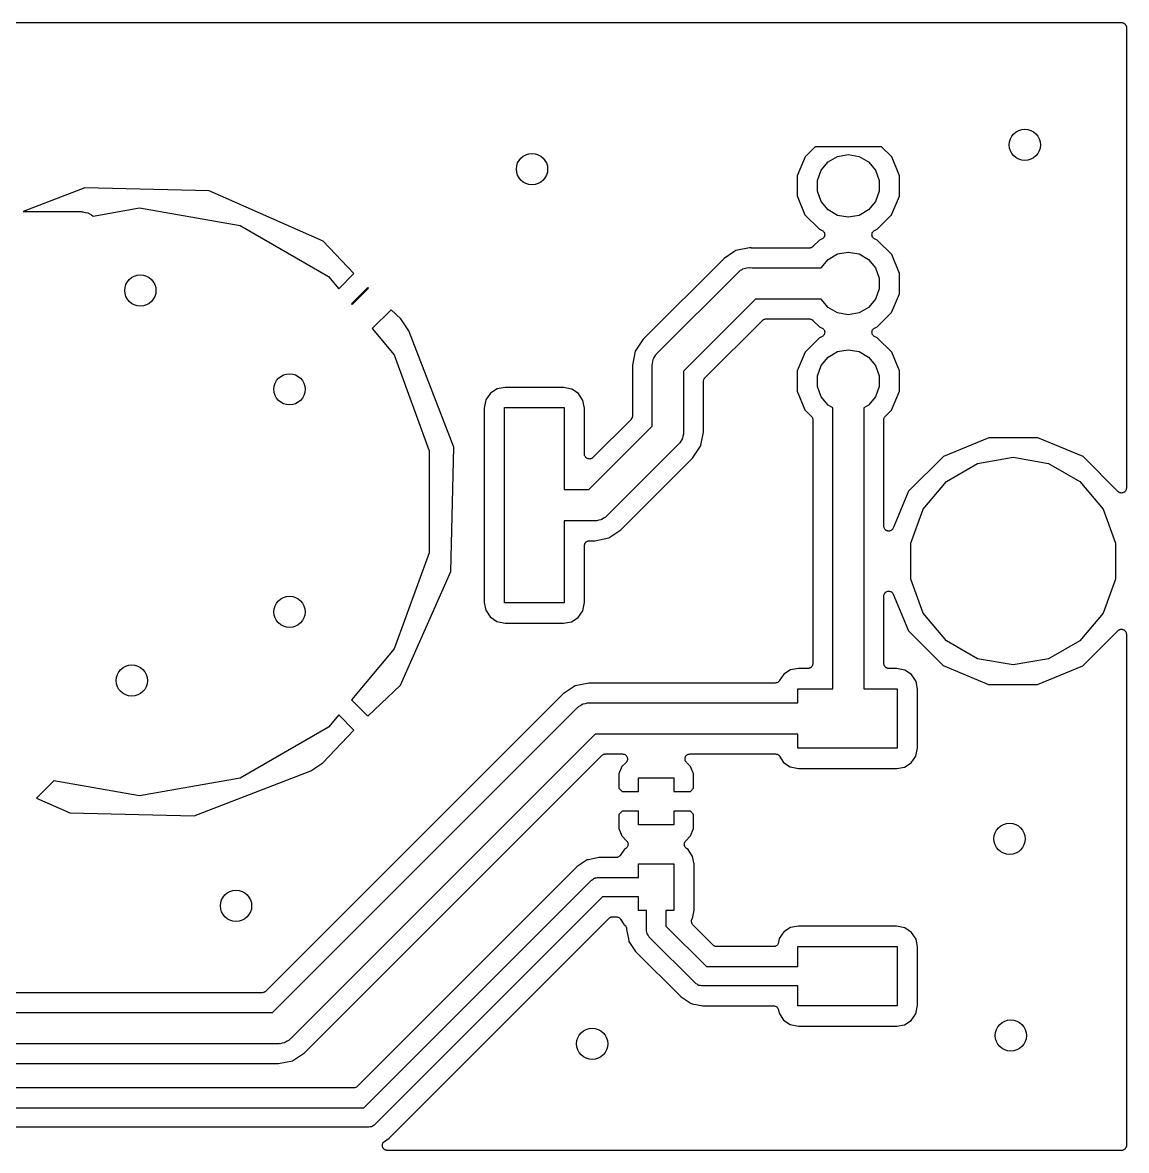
# Model space of a CAD drawing. Extents: x 99 to 248, y -141 to -112.
# Drawn here: x 219.33 to 247.6, y -140.63 to -111.75 of the extents above; entities that cross this region are included whole.
import ezdxf

# ---------------------------------------------------------------- set-up
doc = ezdxf.new("R2010")
doc.units = 0
doc.header["$MEASUREMENT"] = 0
doc.layers.add('BLACK', color=7, linetype='CONTINUOUS')

msp = doc.modelspace()

# ---------------------------------------------------------------- linework, layer by layer
at = {"layer": 'Black'}
for p, q in [((119.178, -111.748), (247.475, -111.748)), ((247.475, -111.748), (247.486, -111.75)), ((247.486, -111.75), (247.497, -111.75)), ((247.497, -111.75), (247.507, -111.754)), ((247.507, -111.754), (247.518, -111.756)), ((247.518, -111.756), (247.528, -111.761)), ((247.528, -111.761), (247.538, -111.765)), ((247.538, -111.765), (247.547, -111.772)), ((247.547, -111.772), (247.557, -111.778)), ((247.557, -111.778), (247.564, -111.786)), ((247.564, -111.786), (247.572, -111.793)), ((247.572, -111.793), (247.578, -111.803)), ((247.578, -111.803), (247.585, -111.811)), ((247.585, -111.811), (247.589, -111.822)), ((247.589, -111.822), (247.594, -111.832)), ((247.594, -111.832), (247.596, -111.843)), ((247.596, -111.843), (247.6, -111.853)), ((247.6, -111.853), (247.6, -111.864)), ((247.6, -111.864), (247.602, -111.875)), ((247.602, -111.875), (247.602, -123.67)), ((239.63, -114.93), (239.372, -115.188)), ((241.33, -114.93), (239.63, -114.93)), ((241.59, -115.19), (241.33, -114.93)), ((239.372, -115.188), (239.172, -115.669)), ((239.964, -115.315), (240.205, -115.175)), ((240.205, -115.175), (240.48, -115.127)), ((240.48, -115.127), (240.755, -115.175)), ((240.755, -115.175), (240.996, -115.315)), ((241.788, -115.671), (241.59, -115.19)), ((239.689, -115.791), (239.785, -115.528)), ((239.785, -115.528), (239.964, -115.315)), ((240.996, -115.315), (241.175, -115.528)), ((241.175, -115.528), (241.271, -115.791)), ((239.172, -115.669), (239.172, -116.189)), ((239.689, -116.069), (239.689, -115.791)), ((241.271, -115.791), (241.271, -116.069)), ((241.788, -116.191), (241.788, -115.671)), ((220.93, -115.978), (219.346, -116.59)), ((224.115, -116.054), (220.93, -115.978)), ((227.028, -117.343), (224.115, -116.054)), ((239.785, -116.332), (239.689, -116.069)), ((241.271, -116.069), (241.175, -116.332)), ((239.172, -116.189), (239.37, -116.67)), ((239.964, -116.545), (239.785, -116.332)), ((241.175, -116.332), (240.996, -116.545)), ((241.588, -116.672), (241.788, -116.191)), ((219.346, -116.59), (220.83, -116.59)), ((220.83, -116.59), (220.852, -116.594)), ((220.852, -116.594), (220.874, -116.592)), ((220.874, -116.592), (220.937, -116.609)), ((220.937, -116.609), (221.001, -116.62)), ((221.001, -116.62), (221.02, -116.631)), ((221.02, -116.631), (221.041, -116.637)), ((221.041, -116.637), (221.095, -116.674)), ((221.095, -116.674), (221.143, -116.702)), ((221.143, -116.702), (222.331, -116.493)), ((222.331, -116.493), (224.906, -116.947)), ((239.37, -116.67), (239.738, -117.038)), ((240.205, -116.685), (239.964, -116.545)), ((240.48, -116.733), (240.205, -116.685)), ((240.755, -116.685), (240.48, -116.733)), ((240.996, -116.545), (240.755, -116.685)), ((241.22, -117.04), (241.588, -116.672)), ((224.906, -116.947), (227.17, -118.254)), ((239.738, -117.038), (239.797, -117.063)), ((239.797, -117.063), (239.811, -117.071)), ((239.811, -117.071), (239.825, -117.079)), ((239.825, -117.079), (239.829, -117.083)), ((239.829, -117.083), (239.834, -117.086)), ((239.834, -117.086), (239.844, -117.099)), ((239.844, -117.26), (239.834, -117.274)), ((239.844, -117.099), (239.855, -117.112)), ((239.855, -117.248), (239.844, -117.26)), ((239.855, -117.112), (239.857, -117.117)), ((239.857, -117.243), (239.855, -117.248)), ((239.857, -117.117), (239.861, -117.121)), ((239.861, -117.239), (239.857, -117.243)), ((239.861, -117.121), (239.866, -117.137)), ((239.866, -117.223), (239.861, -117.239)), ((239.866, -117.137), (239.872, -117.152)), ((239.872, -117.207), (239.866, -117.223)), ((239.872, -117.152), (239.872, -117.158)), ((239.872, -117.158), (239.874, -117.163)), ((239.874, -117.197), (239.872, -117.202)), ((239.872, -117.202), (239.872, -117.207)), ((239.874, -117.163), (239.873, -117.18)), ((239.873, -117.18), (239.874, -117.197)), ((241.086, -117.163), (241.088, -117.158)), ((241.087, -117.18), (241.086, -117.163)), ((241.086, -117.197), (241.087, -117.18)), ((241.088, -117.202), (241.086, -117.197)), ((241.088, -117.153), (241.094, -117.137)), ((241.088, -117.158), (241.088, -117.153)), ((241.088, -117.208), (241.088, -117.202)), ((241.094, -117.223), (241.088, -117.208)), ((241.094, -117.137), (241.099, -117.121)), ((241.099, -117.239), (241.094, -117.223)), ((241.099, -117.121), (241.103, -117.117)), ((241.103, -117.243), (241.099, -117.239)), ((241.103, -117.117), (241.105, -117.112)), ((241.105, -117.248), (241.103, -117.243)), ((241.105, -117.112), (241.116, -117.1)), ((241.116, -117.261), (241.105, -117.248)), ((241.116, -117.1), (241.126, -117.086)), ((241.126, -117.274), (241.116, -117.261)), ((241.126, -117.086), (241.131, -117.083)), ((241.131, -117.083), (241.135, -117.079)), ((241.135, -117.079), (241.15, -117.072)), ((241.15, -117.072), (241.164, -117.063)), ((241.164, -117.063), (241.22, -117.04)), ((227.816, -118.177), (227.028, -117.343)), ((237.95, -117.514), (237.644, -117.575)), ((237.976, -117.52), (237.95, -117.514)), ((237.988, -117.52), (237.976, -117.52)), ((238, -117.522), (237.988, -117.52)), ((239.486, -117.522), (238, -117.522)), ((239.491, -117.521), (239.486, -117.522)), ((239.497, -117.522), (239.491, -117.521)), ((239.513, -117.517), (239.497, -117.522)), ((239.529, -117.514), (239.513, -117.517)), ((239.534, -117.512), (239.529, -117.514)), ((239.539, -117.51), (239.534, -117.512)), ((239.553, -117.501), (239.539, -117.51)), ((239.567, -117.492), (239.553, -117.501)), ((239.571, -117.488), (239.567, -117.492)), ((239.575, -117.485), (239.571, -117.488)), ((239.74, -117.32), (239.575, -117.485)), ((239.796, -117.297), (239.74, -117.32)), ((239.81, -117.288), (239.796, -117.297)), ((239.825, -117.281), (239.81, -117.288)), ((239.829, -117.277), (239.825, -117.281)), ((239.834, -117.274), (239.829, -117.277)), ((241.131, -117.277), (241.126, -117.274)), ((241.135, -117.281), (241.131, -117.277)), ((241.149, -117.289), (241.135, -117.281)), ((241.163, -117.297), (241.149, -117.289)), ((241.222, -117.322), (241.163, -117.297)), ((241.59, -117.69), (241.222, -117.322)), ((237.299, -117.787), (235.227, -119.859)), ((237.548, -117.62), (237.299, -117.787)), ((237.603, -117.583), (237.548, -117.62)), ((237.644, -117.575), (237.603, -117.583)), ((237.644, -117.575), (237.644, -117.575)), ((239.785, -118.028), (239.964, -117.815)), ((239.964, -117.815), (240.205, -117.675)), ((240.205, -117.675), (240.48, -117.627)), ((240.48, -117.627), (240.755, -117.675)), ((240.755, -117.675), (240.996, -117.815)), ((240.996, -117.815), (241.175, -118.028)), ((241.788, -118.171), (241.59, -117.69)), ((237.667, -118.137), (237.696, -118.117)), ((237.696, -118.117), (237.721, -118.092)), ((237.721, -118.092), (237.752, -118.078)), ((237.752, -118.078), (237.781, -118.057)), ((237.781, -118.057), (237.815, -118.048)), ((237.815, -118.048), (237.846, -118.034)), ((237.846, -118.034), (237.881, -118.031)), ((237.881, -118.031), (237.915, -118.022)), ((237.915, -118.022), (237.95, -118.025)), ((237.95, -118.025), (237.985, -118.022)), ((237.985, -118.022), (238.017, -118.03)), ((238.017, -118.03), (239.784, -118.03)), ((239.784, -118.03), (239.785, -118.028)), ((241.175, -118.028), (241.271, -118.291)), ((227.17, -118.254), (227.43, -118.564)), ((227.43, -118.564), (227.816, -118.177)), ((235.577, -120.227), (237.667, -118.137)), ((241.271, -118.291), (241.271, -118.569)), ((241.788, -118.691), (241.788, -118.171)), ((228.175, -118.536), (227.757, -118.954)), ((227.772, -118.972), (228.192, -118.552)), ((228.192, -118.552), (228.175, -118.536)), ((241.271, -118.569), (241.175, -118.832)), ((241.588, -119.172), (241.788, -118.691)), ((227.757, -118.954), (227.772, -118.972)), ((238.106, -118.83), (236.26, -120.676)), ((239.784, -118.83), (238.106, -118.83)), ((239.785, -118.832), (239.784, -118.83)), ((239.964, -119.045), (239.785, -118.832)), ((241.175, -118.832), (240.996, -119.045)), ((228.774, -119.102), (228.289, -119.587)), ((229.017, -119.332), (228.774, -119.102)), ((240.205, -119.185), (239.964, -119.045)), ((240.48, -119.233), (240.205, -119.185)), ((240.755, -119.185), (240.48, -119.233)), ((240.996, -119.045), (240.755, -119.185)), ((241.22, -119.54), (241.588, -119.172)), ((229.222, -119.639), (229.017, -119.332)), ((236.805, -120.849), (238.279, -119.375)), ((238.279, -119.375), (238.283, -119.372)), ((238.283, -119.372), (238.287, -119.368)), ((238.287, -119.368), (238.301, -119.359)), ((238.301, -119.359), (238.315, -119.35)), ((238.315, -119.35), (238.32, -119.348)), ((238.32, -119.348), (238.325, -119.346)), ((238.325, -119.346), (238.342, -119.343)), ((238.342, -119.343), (238.358, -119.338)), ((238.358, -119.338), (238.363, -119.339)), ((238.363, -119.339), (238.369, -119.338)), ((238.369, -119.338), (239.486, -119.338)), ((239.486, -119.338), (239.491, -119.339)), ((239.491, -119.339), (239.497, -119.338)), ((239.497, -119.338), (239.513, -119.343)), ((239.513, -119.343), (239.529, -119.346)), ((239.529, -119.346), (239.534, -119.348)), ((239.534, -119.348), (239.539, -119.35)), ((239.539, -119.35), (239.553, -119.359)), ((239.553, -119.359), (239.567, -119.368)), ((239.567, -119.368), (239.571, -119.372)), ((239.571, -119.372), (239.575, -119.375)), ((239.575, -119.375), (239.738, -119.538)), ((239.738, -119.538), (239.797, -119.563)), ((239.797, -119.563), (239.811, -119.571)), ((239.811, -119.571), (239.825, -119.579)), ((239.825, -119.579), (239.829, -119.583)), ((241.131, -119.583), (241.135, -119.579)), ((241.135, -119.579), (241.15, -119.572)), ((241.15, -119.572), (241.164, -119.563)), ((241.164, -119.563), (241.22, -119.54)), ((228.289, -119.587), (228.851, -120.257)), ((230.375, -122.621), (229.222, -119.639)), ((235.227, -119.859), (235.023, -120.163)), ((239.74, -119.82), (239.372, -120.188)), ((239.796, -119.797), (239.74, -119.82)), ((239.81, -119.788), (239.796, -119.797)), ((239.825, -119.781), (239.81, -119.788)), ((239.829, -119.777), (239.825, -119.781)), ((239.829, -119.583), (239.834, -119.586)), ((239.834, -119.774), (239.829, -119.777)), ((239.834, -119.586), (239.844, -119.599)), ((239.844, -119.76), (239.834, -119.774)), ((239.844, -119.599), (239.855, -119.612)), ((239.855, -119.748), (239.844, -119.76)), ((239.855, -119.612), (239.857, -119.617)), ((239.857, -119.743), (239.855, -119.748)), ((239.857, -119.617), (239.861, -119.621)), ((239.861, -119.739), (239.857, -119.743)), ((239.861, -119.621), (239.866, -119.637)), ((239.866, -119.723), (239.861, -119.739)), ((239.866, -119.637), (239.872, -119.652)), ((239.872, -119.707), (239.866, -119.723)), ((239.872, -119.652), (239.872, -119.658)), ((239.872, -119.658), (239.874, -119.663)), ((239.874, -119.697), (239.872, -119.702)), ((239.872, -119.702), (239.872, -119.707)), ((239.874, -119.663), (239.873, -119.68)), ((239.873, -119.68), (239.874, -119.697)), ((241.086, -119.663), (241.088, -119.658)), ((241.087, -119.68), (241.086, -119.663)), ((241.086, -119.697), (241.087, -119.68)), ((241.088, -119.702), (241.086, -119.697)), ((241.088, -119.653), (241.094, -119.637)), ((241.088, -119.658), (241.088, -119.653)), ((241.088, -119.708), (241.088, -119.702)), ((241.094, -119.723), (241.088, -119.708)), ((241.094, -119.637), (241.099, -119.621)), ((241.099, -119.739), (241.094, -119.723)), ((241.099, -119.621), (241.103, -119.617)), ((241.103, -119.743), (241.099, -119.739)), ((241.103, -119.617), (241.105, -119.612)), ((241.105, -119.748), (241.103, -119.743)), ((241.105, -119.612), (241.116, -119.6)), ((241.116, -119.761), (241.105, -119.748)), ((241.116, -119.6), (241.126, -119.586)), ((241.126, -119.774), (241.116, -119.761)), ((241.126, -119.586), (241.131, -119.583)), ((241.131, -119.777), (241.126, -119.774)), ((241.135, -119.781), (241.131, -119.777)), ((241.149, -119.789), (241.135, -119.781)), ((241.163, -119.797), (241.149, -119.789)), ((241.222, -119.822), (241.163, -119.797)), ((241.59, -120.19), (241.222, -119.822)), ((240.205, -120.175), (240.48, -120.127)), ((240.48, -120.127), (240.755, -120.175)), ((228.851, -120.257), (229.745, -122.714)), ((235.023, -120.163), (234.952, -120.523)), ((235.462, -120.475), (235.475, -120.425)), ((235.475, -120.425), (235.484, -120.373)), ((235.484, -120.373), (235.493, -120.358)), ((235.493, -120.358), (235.497, -120.341)), ((235.497, -120.341), (235.527, -120.298)), ((235.527, -120.298), (235.554, -120.253)), ((235.554, -120.253), (235.567, -120.242)), ((235.567, -120.242), (235.577, -120.227)), ((239.372, -120.188), (239.172, -120.669)), ((239.785, -120.528), (239.964, -120.315)), ((239.964, -120.315), (240.205, -120.175)), ((240.755, -120.175), (240.996, -120.315)), ((240.996, -120.315), (241.175, -120.528)), ((241.788, -120.671), (241.59, -120.19)), ((234.952, -120.523), (234.952, -121.823)), ((235.46, -120.51), (235.463, -120.493)), ((235.46, -122.086), (235.46, -120.51)), ((235.463, -120.493), (235.462, -120.475)), ((236.26, -120.676), (236.26, -122.252)), ((239.172, -120.669), (239.172, -121.189)), ((239.689, -120.791), (239.785, -120.528)), ((241.175, -120.528), (241.271, -120.791)), ((241.788, -121.191), (241.788, -120.671)), ((236.768, -120.928), (236.773, -120.912)), ((236.769, -120.933), (236.768, -120.928)), ((236.768, -120.939), (236.769, -120.933)), ((236.768, -122.239), (236.768, -120.939)), ((236.773, -120.912), (236.776, -120.895)), ((236.776, -120.895), (236.778, -120.89)), ((236.778, -120.89), (236.78, -120.885)), ((236.78, -120.885), (236.789, -120.871)), ((236.789, -120.871), (236.798, -120.857)), ((236.798, -120.857), (236.802, -120.853)), ((236.802, -120.853), (236.805, -120.849)), ((239.689, -121.069), (239.689, -120.791)), ((241.271, -120.791), (241.271, -121.069)), ((231.317, -121.239), (231.201, -121.409)), ((231.491, -121.127), (231.317, -121.239)), ((231.69, -121.09), (231.491, -121.127)), ((233.189, -121.09), (231.69, -121.09)), ((233.403, -121.133), (233.189, -121.09)), ((233.573, -121.249), (233.403, -121.133)), ((233.685, -121.423), (233.573, -121.249)), ((239.172, -121.189), (239.37, -121.67)), ((239.785, -121.332), (239.689, -121.069)), ((241.271, -121.069), (241.175, -121.332)), ((241.588, -121.672), (241.788, -121.191)), ((231.201, -121.409), (231.158, -121.623)), ((233.722, -121.622), (233.685, -121.423)), ((239.964, -121.545), (239.785, -121.332)), ((240.08, -121.612), (239.964, -121.545)), ((240.996, -121.545), (240.88, -121.612)), ((241.175, -121.332), (240.996, -121.545)), ((231.158, -121.623), (231.158, -126.598)), ((231.678, -126.61), (231.678, -121.61)), ((231.678, -121.61), (233.202, -121.61)), ((233.202, -121.61), (233.202, -123.71)), ((233.722, -122.799), (233.722, -121.622)), ((234.94, -121.877), (234.931, -121.891)), ((234.942, -121.872), (234.94, -121.877)), ((234.944, -121.867), (234.942, -121.872)), ((234.947, -121.85), (234.944, -121.867)), ((234.952, -121.834), (234.947, -121.85)), ((234.952, -121.823), (234.951, -121.829)), ((234.951, -121.829), (234.952, -121.834)), ((239.37, -121.67), (239.535, -121.835)), ((239.535, -121.835), (239.538, -121.839)), ((239.538, -121.839), (239.542, -121.843)), ((239.542, -121.843), (239.551, -121.857)), ((239.551, -121.857), (239.56, -121.871)), ((239.56, -121.871), (239.562, -121.876)), ((239.562, -121.876), (239.564, -121.881)), ((239.564, -121.881), (239.567, -121.897)), ((240.08, -128.808), (240.08, -121.612)), ((240.88, -121.612), (240.88, -128.808)), ((241.393, -121.897), (241.396, -121.881)), ((241.396, -121.881), (241.398, -121.876)), ((241.398, -121.876), (241.4, -121.871)), ((241.4, -121.871), (241.409, -121.857)), ((241.409, -121.857), (241.418, -121.843)), ((241.418, -121.843), (241.422, -121.839)), ((241.422, -121.839), (241.425, -121.835)), ((241.425, -121.835), (241.588, -121.672)), ((233.836, -123.71), (235.46, -122.086)), ((234.915, -121.913), (233.939, -122.889)), ((234.918, -121.909), (234.915, -121.913)), ((234.922, -121.905), (234.918, -121.909)), ((234.931, -121.891), (234.922, -121.905)), ((239.567, -121.897), (239.572, -121.913)), ((239.572, -121.913), (239.571, -121.919)), ((239.571, -121.919), (239.572, -121.924)), ((239.572, -121.924), (239.572, -128.161)), ((241.388, -121.913), (241.393, -121.897)), ((241.389, -121.919), (241.388, -121.913)), ((241.388, -121.924), (241.389, -121.919)), ((241.388, -124.644), (241.388, -121.924)), ((236.193, -122.464), (236.166, -122.509)), ((236.223, -122.421), (236.193, -122.464)), ((236.227, -122.404), (236.223, -122.421)), ((236.236, -122.389), (236.227, -122.404)), ((236.245, -122.337), (236.236, -122.389)), ((236.258, -122.287), (236.245, -122.337)), ((236.26, -122.252), (236.257, -122.269)), ((236.257, -122.269), (236.258, -122.287)), ((236.701, -122.574), (236.768, -122.239)), ((244.075, -122.381), (242.913, -122.861)), ((245.331, -122.383), (244.075, -122.381)), ((246.491, -122.864), (245.331, -122.383)), ((229.745, -122.714), (229.745, -125.329)), ((230.298, -125.806), (230.375, -122.621)), ((236.143, -122.535), (234.285, -124.393)), ((236.153, -122.52), (236.143, -122.535)), ((236.166, -122.509), (236.153, -122.52)), ((236.493, -122.903), (236.697, -122.599)), ((236.697, -122.599), (236.701, -122.574)), ((233.725, -122.815), (233.722, -122.799)), ((233.727, -122.832), (233.725, -122.815)), ((233.729, -122.837), (233.727, -122.832)), ((233.73, -122.842), (233.729, -122.837)), ((233.738, -122.857), (233.73, -122.842)), ((233.745, -122.872), (233.738, -122.857)), ((233.749, -122.876), (233.745, -122.872)), ((233.752, -122.88), (233.749, -122.876)), ((233.765, -122.891), (233.752, -122.88)), ((233.777, -122.903), (233.765, -122.891)), ((233.782, -122.905), (233.777, -122.903)), ((233.786, -122.909), (233.782, -122.905)), ((233.802, -122.915), (233.786, -122.909)), ((233.817, -122.922), (233.802, -122.915)), ((233.822, -122.922), (233.817, -122.922)), ((233.827, -122.924), (233.822, -122.922)), ((233.844, -122.924), (233.827, -122.924)), ((233.861, -122.925), (233.844, -122.924)), ((233.866, -122.924), (233.861, -122.925)), ((233.871, -122.924), (233.866, -122.924)), ((233.887, -122.918), (233.871, -122.924)), ((233.903, -122.914), (233.887, -122.918)), ((233.908, -122.911), (233.903, -122.914)), ((233.913, -122.909), (233.908, -122.911)), ((233.926, -122.898), (233.913, -122.909)), ((233.939, -122.889), (233.926, -122.898)), ((234.653, -124.743), (236.493, -122.903)), ((242.913, -122.861), (242.024, -123.749)), ((242.99, -123.502), (243.79, -123.04)), ((243.79, -123.04), (244.7, -122.88)), ((244.7, -122.88), (245.61, -123.04)), ((245.61, -123.04), (246.41, -123.502)), ((247.385, -123.76), (246.491, -122.864)), ((242.396, -124.21), (242.99, -123.502)), ((246.41, -123.502), (247.004, -124.21)), ((233.202, -123.71), (233.836, -123.71)), ((242.024, -123.749), (241.632, -124.693)), ((247.399, -123.769), (247.385, -123.76)), ((247.411, -123.78), (247.399, -123.769)), ((247.417, -123.782), (247.411, -123.78)), ((247.421, -123.785), (247.417, -123.782)), ((247.437, -123.789), (247.421, -123.785)), ((247.453, -123.795), (247.437, -123.789)), ((247.458, -123.795), (247.453, -123.795)), ((247.464, -123.797), (247.458, -123.795)), ((247.48, -123.795), (247.464, -123.797)), ((247.497, -123.795), (247.48, -123.795)), ((247.502, -123.793), (247.497, -123.795)), ((247.508, -123.793), (247.502, -123.793)), ((247.523, -123.786), (247.508, -123.793)), ((247.538, -123.78), (247.523, -123.786)), ((247.543, -123.777), (247.538, -123.78)), ((247.548, -123.774), (247.543, -123.777)), ((247.56, -123.762), (247.548, -123.774)), ((247.572, -123.752), (247.56, -123.762)), ((247.575, -123.747), (247.572, -123.752)), ((247.579, -123.743), (247.575, -123.747)), ((247.586, -123.728), (247.579, -123.743)), ((247.594, -123.714), (247.586, -123.728)), ((247.595, -123.708), (247.594, -123.714)), ((247.598, -123.703), (247.595, -123.708)), ((247.599, -123.686), (247.598, -123.703)), ((247.602, -123.67), (247.599, -123.686)), ((234.139, -124.486), (234.087, -124.495)), ((234.154, -124.477), (234.139, -124.486)), ((234.171, -124.473), (234.154, -124.477)), ((234.214, -124.443), (234.171, -124.473)), ((234.259, -124.416), (234.214, -124.443)), ((234.27, -124.403), (234.259, -124.416)), ((234.285, -124.393), (234.27, -124.403)), ((242.08, -125.078), (242.396, -124.21)), ((247.004, -124.21), (247.32, -125.078)), ((234.002, -124.51), (233.202, -124.51)), ((233.202, -124.51), (233.202, -126.61)), ((234.019, -124.507), (234.002, -124.51)), ((234.037, -124.508), (234.019, -124.507)), ((234.087, -124.495), (234.037, -124.508)), ((234.349, -124.947), (234.653, -124.743)), ((241.391, -124.663), (241.388, -124.644)), ((241.394, -124.682), (241.391, -124.663)), ((241.395, -124.685), (241.394, -124.682)), ((241.396, -124.688), (241.395, -124.685)), ((241.405, -124.704), (241.396, -124.688)), ((241.414, -124.721), (241.405, -124.704)), ((241.416, -124.723), (241.414, -124.721)), ((241.418, -124.726), (241.416, -124.723)), ((241.432, -124.738), (241.418, -124.726)), ((241.447, -124.751), (241.432, -124.738)), ((241.449, -124.752), (241.447, -124.751)), ((241.451, -124.754), (241.449, -124.752)), ((241.47, -124.761), (241.451, -124.754)), ((241.487, -124.768), (241.47, -124.761)), ((241.49, -124.768), (241.487, -124.768)), ((241.493, -124.769), (241.49, -124.768)), ((241.512, -124.769), (241.493, -124.769)), ((241.531, -124.77), (241.512, -124.769)), ((241.534, -124.769), (241.531, -124.77)), ((241.537, -124.769), (241.534, -124.769)), ((241.555, -124.763), (241.537, -124.769)), ((241.574, -124.757), (241.555, -124.763)), ((241.576, -124.755), (241.574, -124.757)), ((241.578, -124.754), (241.576, -124.755)), ((241.593, -124.742), (241.578, -124.754)), ((241.609, -124.73), (241.593, -124.742)), ((241.61, -124.728), (241.609, -124.73)), ((241.612, -124.726), (241.61, -124.728)), ((241.622, -124.709), (241.612, -124.726)), ((241.632, -124.693), (241.622, -124.709)), ((233.747, -125.073), (233.752, -125.063)), ((233.752, -125.063), (233.761, -125.056)), ((233.761, -125.056), (233.768, -125.048)), ((233.768, -125.048), (233.777, -125.042)), ((233.777, -125.042), (233.786, -125.035)), ((233.786, -125.035), (233.796, -125.031)), ((233.796, -125.031), (233.806, -125.026)), ((233.806, -125.026), (233.817, -125.024)), ((233.817, -125.024), (233.827, -125.02)), ((233.827, -125.02), (233.838, -125.02)), ((233.838, -125.02), (233.849, -125.018)), ((233.849, -125.018), (233.989, -125.018)), ((233.989, -125.018), (234.349, -124.947)), ((229.745, -125.329), (228.851, -127.786)), ((233.722, -125.145), (233.724, -125.134)), ((233.722, -126.597), (233.722, -125.145)), ((233.724, -125.123), (233.728, -125.113)), ((233.724, -125.134), (233.724, -125.123)), ((233.728, -125.113), (233.73, -125.102)), ((233.73, -125.102), (233.736, -125.092)), ((233.736, -125.092), (233.739, -125.081)), ((233.739, -125.081), (233.747, -125.073)), ((242.08, -126.002), (242.08, -125.078)), ((247.32, -125.078), (247.32, -126.002)), ((229.009, -128.719), (230.298, -125.806)), ((242.396, -126.87), (242.08, -126.002)), ((247.32, -126.002), (247.004, -126.87)), ((241.388, -126.434), (241.391, -126.415)), ((241.388, -128.161), (241.388, -126.434)), ((241.391, -126.415), (241.394, -126.396)), ((241.394, -126.396), (241.395, -126.393)), ((241.395, -126.393), (241.396, -126.391)), ((241.396, -126.391), (241.405, -126.374)), ((241.405, -126.374), (241.414, -126.357)), ((241.414, -126.357), (241.416, -126.355)), ((241.416, -126.355), (241.418, -126.352)), ((241.418, -126.352), (241.433, -126.34)), ((241.433, -126.34), (241.447, -126.327)), ((241.447, -126.327), (241.449, -126.326)), ((241.449, -126.326), (241.451, -126.324)), ((241.451, -126.324), (241.47, -126.317)), ((241.47, -126.317), (241.488, -126.31)), ((241.488, -126.31), (241.49, -126.31)), ((241.49, -126.31), (241.493, -126.309)), ((241.493, -126.309), (241.512, -126.309)), ((241.512, -126.309), (241.532, -126.308)), ((241.532, -126.308), (241.534, -126.309)), ((241.534, -126.309), (241.537, -126.309)), ((241.537, -126.309), (241.555, -126.316)), ((241.555, -126.316), (241.574, -126.321)), ((241.574, -126.321), (241.576, -126.323)), ((241.576, -126.323), (241.578, -126.324)), ((241.578, -126.324), (241.593, -126.336)), ((241.593, -126.336), (241.609, -126.348)), ((241.609, -126.348), (241.61, -126.351)), ((241.61, -126.351), (241.612, -126.352)), ((241.612, -126.352), (241.622, -126.369)), ((241.622, -126.369), (241.632, -126.385)), ((241.632, -126.385), (242.021, -127.327)), ((231.158, -126.598), (231.195, -126.797)), ((231.195, -126.797), (231.307, -126.971)), ((233.202, -126.61), (231.678, -126.61)), ((233.679, -126.811), (233.722, -126.597)), ((231.307, -126.971), (231.477, -127.087)), ((231.477, -127.087), (231.691, -127.13)), ((233.389, -127.093), (233.563, -126.981)), ((233.563, -126.981), (233.679, -126.811)), ((242.99, -127.578), (242.396, -126.87)), ((247.004, -126.87), (246.41, -127.578)), ((231.691, -127.13), (233.19, -127.13)), ((233.19, -127.13), (233.389, -127.093)), ((242.021, -127.327), (242.909, -128.216)), ((246.487, -128.219), (247.385, -127.322)), ((247.385, -127.322), (247.399, -127.312)), ((247.399, -127.312), (247.411, -127.301)), ((247.411, -127.301), (247.417, -127.3)), ((247.417, -127.3), (247.421, -127.296)), ((247.421, -127.296), (247.437, -127.292)), ((247.437, -127.292), (247.453, -127.286)), ((247.453, -127.286), (247.459, -127.286)), ((247.459, -127.286), (247.464, -127.285)), ((247.464, -127.285), (247.481, -127.286)), ((247.481, -127.286), (247.497, -127.286)), ((247.497, -127.286), (247.502, -127.288)), ((247.502, -127.288), (247.508, -127.289)), ((247.508, -127.289), (247.523, -127.296)), ((247.523, -127.296), (247.538, -127.301)), ((247.538, -127.301), (247.543, -127.305)), ((247.543, -127.305), (247.548, -127.308)), ((247.548, -127.308), (247.56, -127.319)), ((247.56, -127.319), (247.572, -127.33)), ((247.572, -127.33), (247.575, -127.335)), ((247.575, -127.335), (247.579, -127.339)), ((247.579, -127.339), (247.586, -127.354)), ((247.586, -127.354), (247.594, -127.368)), ((247.594, -127.368), (247.595, -127.374)), ((247.595, -127.374), (247.598, -127.379)), ((243.79, -128.04), (242.99, -127.578)), ((246.41, -127.578), (245.61, -128.04)), ((247.598, -127.379), (247.599, -127.395)), ((247.599, -127.395), (247.602, -127.411)), ((247.602, -127.411), (247.602, -140.505)), ((228.851, -127.786), (227.757, -129.089)), ((239.542, -128.242), (239.534, -128.249)), ((239.548, -128.233), (239.542, -128.242)), ((239.555, -128.224), (239.548, -128.233)), ((239.559, -128.214), (239.555, -128.224)), ((239.564, -128.204), (239.559, -128.214)), ((239.566, -128.193), (239.564, -128.204)), ((239.57, -128.183), (239.566, -128.193)), ((239.572, -128.161), (239.57, -128.171)), ((239.57, -128.171), (239.57, -128.183)), ((241.39, -128.171), (241.388, -128.161)), ((241.39, -128.183), (241.39, -128.171)), ((241.394, -128.193), (241.39, -128.183)), ((241.396, -128.204), (241.394, -128.193)), ((241.401, -128.214), (241.396, -128.204)), ((241.405, -128.224), (241.401, -128.214)), ((241.412, -128.233), (241.405, -128.224)), ((241.418, -128.242), (241.412, -128.233)), ((241.426, -128.249), (241.418, -128.242)), ((242.909, -128.216), (244.069, -128.697)), ((244.7, -128.2), (243.79, -128.04)), ((245.61, -128.04), (244.7, -128.2)), ((245.325, -128.699), (246.487, -128.219)), ((238.829, -128.437), (238.713, -128.607)), ((239.003, -128.325), (238.829, -128.437)), ((239.202, -128.288), (239.003, -128.325)), ((239.445, -128.288), (239.202, -128.288)), ((239.456, -128.286), (239.445, -128.288)), ((239.467, -128.286), (239.456, -128.286)), ((239.477, -128.282), (239.467, -128.286)), ((239.488, -128.28), (239.477, -128.282)), ((239.498, -128.274), (239.488, -128.28)), ((239.508, -128.271), (239.498, -128.274)), ((239.517, -128.263), (239.508, -128.271)), ((239.527, -128.258), (239.517, -128.263)), ((239.534, -128.249), (239.527, -128.258)), ((241.433, -128.258), (241.426, -128.249)), ((241.443, -128.263), (241.433, -128.258)), ((241.451, -128.271), (241.443, -128.263)), ((241.462, -128.274), (241.451, -128.271)), ((241.472, -128.28), (241.462, -128.274)), ((241.483, -128.282), (241.472, -128.28)), ((241.493, -128.286), (241.483, -128.282)), ((241.504, -128.286), (241.493, -128.286)), ((241.515, -128.288), (241.504, -128.286)), ((241.717, -128.288), (241.515, -128.288)), ((241.931, -128.331), (241.717, -128.288)), ((242.101, -128.447), (241.931, -128.331)), ((242.213, -128.621), (242.101, -128.447)), ((228.175, -129.507), (229.009, -128.719)), ((233.483, -128.733), (233.179, -128.937)), ((233.843, -128.662), (233.483, -128.733)), ((238.608, -128.662), (233.843, -128.662)), ((238.625, -128.659), (238.608, -128.662)), ((238.642, -128.657), (238.625, -128.659)), ((238.647, -128.655), (238.642, -128.657)), ((238.651, -128.654), (238.647, -128.655)), ((238.666, -128.646), (238.651, -128.654)), ((238.682, -128.638), (238.666, -128.646)), ((238.685, -128.635), (238.682, -128.638)), ((238.69, -128.632), (238.685, -128.635)), ((238.701, -128.619), (238.69, -128.632)), ((238.713, -128.607), (238.701, -128.619)), ((239.19, -129.17), (239.19, -128.808)), ((239.19, -128.808), (240.08, -128.808)), ((240.88, -128.808), (241.73, -128.808)), ((241.73, -128.808), (241.73, -130.332)), ((242.25, -128.82), (242.213, -128.621)), ((242.25, -130.319), (242.25, -128.82)), ((244.069, -128.697), (245.325, -128.699)), ((233.179, -128.937), (225.561, -136.555)), ((227.757, -129.089), (228.175, -129.507)), ((225.734, -137.1), (233.547, -129.287)), ((233.547, -129.287), (233.562, -129.277)), ((233.562, -129.277), (233.573, -129.264)), ((233.573, -129.264), (233.618, -129.237)), ((233.618, -129.237), (233.661, -129.207)), ((233.661, -129.207), (233.678, -129.203)), ((233.678, -129.203), (233.693, -129.194)), ((233.693, -129.194), (233.745, -129.185)), ((233.745, -129.185), (233.795, -129.172)), ((233.795, -129.172), (233.813, -129.173)), ((233.813, -129.173), (233.83, -129.17)), ((233.83, -129.17), (239.19, -129.17)), ((227.43, -129.48), (227.17, -129.789)), ((227.816, -129.866), (227.43, -129.48)), ((227.17, -129.789), (224.906, -131.096)), ((233.996, -129.97), (226.183, -137.783)), ((227.02, -130.708), (227.816, -129.866)), ((239.19, -129.97), (233.996, -129.97)), ((239.19, -130.332), (239.19, -129.97)), ((226.551, -138.133), (234.169, -130.515)), ((234.169, -130.515), (234.173, -130.512)), ((234.173, -130.512), (234.177, -130.508)), ((234.177, -130.508), (234.191, -130.499)), ((234.191, -130.499), (234.205, -130.49)), ((234.205, -130.49), (234.21, -130.488)), ((234.21, -130.488), (234.215, -130.486)), ((234.215, -130.486), (234.232, -130.483)), ((234.232, -130.483), (234.248, -130.478)), ((234.248, -130.478), (234.253, -130.479)), ((234.253, -130.479), (234.259, -130.478)), ((234.259, -130.478), (234.697, -130.478)), ((234.697, -130.478), (234.713, -130.481)), ((234.713, -130.481), (234.73, -130.482)), ((234.73, -130.482), (234.735, -130.485)), ((234.735, -130.485), (234.74, -130.486)), ((234.74, -130.486), (234.755, -130.494)), ((234.755, -130.494), (234.77, -130.501)), ((234.77, -130.501), (234.774, -130.505)), ((234.774, -130.505), (234.779, -130.508)), ((234.779, -130.508), (234.789, -130.52)), ((234.789, -130.52), (234.801, -130.532)), ((234.801, -130.532), (234.803, -130.537)), ((234.803, -130.537), (234.807, -130.541)), ((234.807, -130.541), (234.813, -130.557)), ((236.307, -130.557), (236.313, -130.541)), ((236.313, -130.541), (236.317, -130.537)), ((236.317, -130.537), (236.319, -130.532)), ((236.319, -130.532), (236.331, -130.52)), ((236.331, -130.52), (236.341, -130.508)), ((236.341, -130.508), (236.346, -130.505)), ((236.346, -130.505), (236.35, -130.501)), ((236.35, -130.501), (236.365, -130.494)), ((236.365, -130.494), (236.38, -130.486)), ((236.38, -130.486), (236.385, -130.485)), ((236.385, -130.485), (236.39, -130.482)), ((236.39, -130.482), (236.407, -130.481)), ((236.407, -130.481), (236.423, -130.478)), ((236.423, -130.478), (238.611, -130.478)), ((238.611, -130.478), (238.63, -130.481)), ((238.63, -130.481), (238.649, -130.484)), ((238.649, -130.484), (238.651, -130.485)), ((238.651, -130.485), (238.655, -130.486)), ((238.655, -130.486), (238.671, -130.495)), ((238.671, -130.495), (238.688, -130.504)), ((238.688, -130.504), (238.69, -130.506)), ((238.69, -130.506), (238.693, -130.508)), ((238.693, -130.508), (238.705, -130.522)), ((238.705, -130.522), (238.718, -130.536)), ((238.718, -130.536), (238.819, -130.693)), ((241.73, -130.332), (239.19, -130.332)), ((242.091, -130.703), (242.207, -130.533)), ((242.207, -130.533), (242.25, -130.319)), ((226.713, -130.913), (227.02, -130.708)), ((234.679, -130.802), (234.602, -130.989)), ((234.787, -130.695), (234.679, -130.802)), ((234.796, -130.681), (234.787, -130.695)), ((234.807, -130.668), (234.796, -130.681)), ((234.809, -130.663), (234.807, -130.668)), ((234.812, -130.659), (234.809, -130.663)), ((234.816, -130.643), (234.812, -130.659)), ((234.813, -130.557), (234.82, -130.572)), ((234.822, -130.627), (234.816, -130.643)), ((234.82, -130.572), (234.82, -130.578)), ((234.82, -130.578), (234.822, -130.583)), ((234.822, -130.583), (234.822, -130.6)), ((234.822, -130.6), (234.823, -130.616)), ((234.823, -130.616), (234.822, -130.621)), ((234.822, -130.621), (234.822, -130.627)), ((236.297, -130.616), (236.298, -130.6)), ((236.298, -130.621), (236.297, -130.616)), ((236.298, -130.583), (236.3, -130.578)), ((236.298, -130.6), (236.298, -130.583)), ((236.298, -130.627), (236.298, -130.621)), ((236.304, -130.643), (236.298, -130.627)), ((236.3, -130.572), (236.307, -130.557)), ((236.3, -130.578), (236.3, -130.572)), ((236.308, -130.659), (236.304, -130.643)), ((236.311, -130.663), (236.308, -130.659)), ((236.313, -130.668), (236.311, -130.663)), ((236.324, -130.681), (236.313, -130.668)), ((236.333, -130.695), (236.324, -130.681)), ((236.441, -130.802), (236.333, -130.695)), ((236.518, -130.989), (236.441, -130.802)), ((238.819, -130.693), (238.989, -130.809)), ((238.989, -130.809), (239.203, -130.852)), ((241.718, -130.852), (241.917, -130.815)), ((241.917, -130.815), (242.091, -130.703)), ((224.906, -131.096), (222.331, -131.55)), ((223.731, -132.065), (226.713, -130.913)), ((234.602, -130.989), (234.602, -131.352)), ((235.11, -131.436), (235.11, -131.09)), ((235.11, -131.09), (236.01, -131.09)), ((236.01, -131.09), (236.01, -131.436)), ((236.518, -131.352), (236.518, -130.989)), ((239.203, -130.852), (241.718, -130.852)), ((220.133, -131.163), (219.687, -131.609)), ((222.331, -131.55), (220.133, -131.163)), ((234.602, -131.352), (234.686, -131.436)), ((236.434, -131.436), (236.518, -131.352)), ((219.687, -131.609), (220.547, -131.989)), ((234.686, -131.436), (235.11, -131.436)), ((236.01, -131.436), (236.434, -131.436)), ((220.547, -131.989), (223.731, -132.065)), ((234.686, -131.944), (234.602, -132.028)), ((235.11, -131.944), (234.686, -131.944)), ((235.11, -132.29), (235.11, -131.944)), ((236.434, -131.944), (236.01, -131.944)), ((236.01, -131.944), (236.01, -132.29)), ((236.518, -132.028), (236.434, -131.944)), ((234.602, -132.028), (234.602, -132.391)), ((236.518, -132.391), (236.518, -132.028)), ((234.602, -132.391), (234.679, -132.578)), ((236.01, -132.29), (235.11, -132.29)), ((236.441, -132.578), (236.518, -132.391)), ((234.679, -132.578), (234.803, -132.701)), ((234.803, -132.701), (234.804, -132.703)), ((234.804, -132.703), (234.806, -132.705)), ((234.806, -132.705), (234.817, -132.721)), ((234.815, -132.866), (234.814, -132.868)), ((234.817, -132.864), (234.815, -132.866)), ((234.817, -132.721), (234.828, -132.737)), ((234.825, -132.846), (234.817, -132.864)), ((234.834, -132.829), (234.825, -132.846)), ((234.828, -132.737), (234.829, -132.74)), ((234.829, -132.74), (234.83, -132.742)), ((234.83, -132.742), (234.834, -132.761)), ((234.834, -132.761), (234.839, -132.78)), ((234.835, -132.826), (234.834, -132.829)), ((234.836, -132.824), (234.835, -132.826)), ((234.837, -132.804), (234.836, -132.824)), ((234.84, -132.785), (234.837, -132.804)), ((234.839, -132.78), (234.839, -132.782)), ((234.839, -132.782), (234.84, -132.785)), ((236.279, -132.781), (236.285, -132.76)), ((236.28, -132.782), (236.279, -132.781)), ((236.281, -132.804), (236.279, -132.782)), ((236.279, -132.782), (236.28, -132.782)), ((236.283, -132.825), (236.281, -132.804)), ((236.284, -132.826), (236.283, -132.825)), ((236.293, -132.846), (236.284, -132.826)), ((236.284, -132.826), (236.284, -132.826)), ((236.285, -132.76), (236.29, -132.74)), ((236.29, -132.74), (236.291, -132.739)), ((236.291, -132.738), (236.303, -132.721)), ((236.291, -132.739), (236.291, -132.738)), ((236.302, -132.865), (236.293, -132.846)), ((236.303, -132.866), (236.302, -132.865)), ((236.302, -132.865), (236.302, -132.865)), ((236.303, -132.721), (236.315, -132.703)), ((236.318, -132.881), (236.303, -132.866)), ((236.315, -132.703), (236.316, -132.703)), ((236.316, -132.702), (236.441, -132.578)), ((236.316, -132.703), (236.316, -132.702)), ((234.093, -133.132), (233.822, -133.186)), ((234.536, -133.132), (234.093, -133.132)), ((234.553, -133.129), (234.536, -133.132)), ((234.57, -133.127), (234.553, -133.129)), ((234.575, -133.125), (234.57, -133.127)), ((234.58, -133.124), (234.575, -133.125)), ((234.595, -133.116), (234.58, -133.124)), ((234.61, -133.108), (234.595, -133.116)), ((234.614, -133.105), (234.61, -133.108)), ((234.618, -133.102), (234.614, -133.105)), ((234.629, -133.089), (234.618, -133.102)), ((234.641, -133.077), (234.629, -133.089)), ((234.749, -132.919), (234.641, -133.077)), ((234.782, -132.898), (234.749, -132.919)), ((234.783, -132.896), (234.782, -132.898)), ((234.786, -132.895), (234.783, -132.896)), ((234.8, -132.881), (234.786, -132.895)), ((234.814, -132.868), (234.8, -132.881)), ((236.333, -132.896), (236.318, -132.881)), ((236.334, -132.896), (236.333, -132.896)), ((236.334, -132.897), (236.334, -132.896)), ((236.381, -132.929), (236.334, -132.897)), ((236.493, -133.103), (236.381, -132.929)), ((236.53, -133.302), (236.493, -133.103)), ((233.535, -133.363), (227.903, -138.995)), ((233.791, -133.192), (233.535, -133.363)), ((233.822, -133.186), (233.791, -133.192)), ((233.822, -133.186), (233.822, -133.186)), ((235.11, -133.64), (235.11, -133.29)), ((235.11, -133.29), (236.01, -133.29)), ((236.01, -133.29), (236.01, -134.49)), ((236.53, -134.477), (236.53, -133.302)), ((228.076, -139.54), (233.903, -133.713)), ((233.903, -133.713), (233.912, -133.707)), ((233.912, -133.707), (233.919, -133.698)), ((233.919, -133.698), (233.948, -133.682)), ((233.948, -133.682), (233.974, -133.663)), ((233.974, -133.663), (233.985, -133.661)), ((233.985, -133.661), (233.994, -133.655)), ((233.994, -133.655), (234.027, -133.649)), ((234.027, -133.649), (234.058, -133.641)), ((234.058, -133.641), (234.069, -133.642)), ((234.069, -133.642), (234.08, -133.64)), ((234.08, -133.64), (235.11, -133.64)), ((234.184, -134.14), (228.357, -139.967)), ((235.11, -134.14), (234.184, -134.14)), ((235.11, -134.49), (235.11, -134.14)), ((235.31, -134.49), (235.11, -134.49)), ((235.31, -134.99), (235.31, -134.49)), ((236.01, -134.49), (235.81, -134.49)), ((235.81, -134.49), (235.81, -134.886)), ((236.487, -134.691), (236.53, -134.477)), ((228.725, -140.317), (234.357, -134.685)), ((234.357, -134.685), (234.361, -134.682)), ((234.361, -134.682), (234.365, -134.678)), ((234.365, -134.678), (234.379, -134.669)), ((234.379, -134.669), (234.393, -134.66)), ((234.393, -134.66), (234.398, -134.658)), ((234.398, -134.658), (234.403, -134.656)), ((234.403, -134.656), (234.419, -134.653)), ((234.419, -134.653), (234.436, -134.648)), ((234.436, -134.648), (234.441, -134.649)), ((234.441, -134.649), (234.447, -134.648)), ((234.447, -134.648), (234.539, -134.648)), ((234.539, -134.648), (234.558, -134.651)), ((234.558, -134.651), (234.576, -134.654)), ((234.576, -134.654), (234.579, -134.655)), ((234.579, -134.655), (234.582, -134.656)), ((234.582, -134.656), (234.599, -134.665)), ((234.599, -134.665), (234.616, -134.674)), ((234.616, -134.674), (234.618, -134.676)), ((234.618, -134.676), (234.62, -134.678)), ((234.62, -134.678), (234.633, -134.692)), ((234.633, -134.692), (234.646, -134.706)), ((234.646, -134.706), (234.739, -134.851)), ((234.739, -134.851), (234.747, -134.856)), ((234.747, -134.856), (234.759, -134.869)), ((234.759, -134.869), (234.772, -134.88)), ((234.772, -134.88), (234.775, -134.884)), ((234.775, -134.884), (234.778, -134.887)), ((234.778, -134.887), (234.786, -134.903)), ((235.81, -134.886), (236.844, -135.92)), ((236.462, -134.778), (236.464, -134.757)), ((236.463, -134.779), (236.462, -134.778)), ((236.463, -134.78), (236.463, -134.779)), ((236.468, -134.8), (236.463, -134.78)), ((236.464, -134.757), (236.466, -134.736)), ((236.466, -134.735), (236.475, -134.715)), ((236.466, -134.736), (236.466, -134.735)), ((236.466, -134.735), (236.466, -134.735)), ((236.474, -134.821), (236.468, -134.8)), ((236.474, -134.822), (236.474, -134.821)), ((236.475, -134.822), (236.474, -134.822)), ((236.475, -134.715), (236.484, -134.696)), ((236.487, -134.84), (236.475, -134.822)), ((236.484, -134.696), (236.487, -134.691)), ((236.499, -134.857), (236.487, -134.84)), ((237.017, -135.375), (236.499, -134.857)), ((239.202, -134.888), (239.003, -134.925)), ((241.717, -134.888), (239.202, -134.888)), ((241.931, -134.931), (241.717, -134.888)), ((234.786, -134.903), (234.794, -134.918)), ((234.794, -134.918), (234.795, -134.923)), ((234.795, -134.923), (234.797, -134.927)), ((234.797, -134.927), (234.799, -134.944)), ((234.799, -134.944), (234.802, -134.961)), ((234.802, -134.961), (234.802, -134.977)), ((234.802, -134.977), (234.848, -135.211)), ((235.312, -135.001), (235.31, -134.99)), ((235.311, -135.012), (235.312, -135.001)), ((235.319, -135.043), (235.311, -135.012)), ((235.325, -135.076), (235.319, -135.043)), ((235.331, -135.085), (235.325, -135.076)), ((235.333, -135.096), (235.331, -135.085)), ((235.352, -135.122), (235.333, -135.096)), ((235.368, -135.151), (235.352, -135.122)), ((235.377, -135.158), (235.368, -135.151)), ((235.383, -135.167), (235.377, -135.158)), ((236.563, -136.347), (235.383, -135.167)), ((238.829, -135.037), (238.713, -135.207)), ((239.003, -134.925), (238.829, -135.037)), ((242.101, -135.047), (241.931, -134.931)), ((242.213, -135.221), (242.101, -135.047)), ((234.848, -135.211), (234.848, -135.211)), ((234.848, -135.211), (234.862, -135.279)), ((234.862, -135.279), (235.033, -135.535)), ((237.021, -135.378), (237.017, -135.375)), ((237.025, -135.382), (237.021, -135.378)), ((237.039, -135.391), (237.025, -135.382)), ((237.053, -135.4), (237.039, -135.391)), ((237.058, -135.402), (237.053, -135.4)), ((237.063, -135.404), (237.058, -135.402)), ((237.079, -135.407), (237.063, -135.404)), ((237.096, -135.412), (237.079, -135.407)), ((237.101, -135.411), (237.096, -135.412)), ((237.107, -135.412), (237.101, -135.411)), ((238.567, -135.412), (237.107, -135.412)), ((238.588, -135.408), (238.567, -135.412)), ((238.608, -135.405), (238.588, -135.408)), ((238.609, -135.405), (238.608, -135.405)), ((238.611, -135.404), (238.609, -135.405)), ((238.629, -135.394), (238.611, -135.404)), ((238.647, -135.384), (238.629, -135.394)), ((238.648, -135.383), (238.647, -135.384)), ((238.649, -135.382), (238.648, -135.383)), ((238.662, -135.367), (238.649, -135.382)), ((238.676, -135.351), (238.662, -135.367)), ((238.677, -135.349), (238.676, -135.35)), ((238.676, -135.35), (238.676, -135.351)), ((238.684, -135.329), (238.677, -135.349)), ((238.692, -135.31), (238.684, -135.329)), ((238.713, -135.207), (238.692, -135.31)), ((239.19, -135.408), (241.73, -135.408)), ((239.19, -135.92), (239.19, -135.408)), ((241.73, -135.408), (241.73, -136.932)), ((242.25, -135.42), (242.213, -135.221)), ((242.25, -136.919), (242.25, -135.42)), ((235.033, -135.535), (236.195, -136.697)), ((236.844, -135.92), (238.69, -135.92)), ((238.69, -135.92), (239.19, -135.92)), ((225.471, -136.592), (215.499, -136.592)), ((225.477, -136.591), (225.471, -136.592)), ((225.482, -136.592), (225.477, -136.591)), ((225.498, -136.587), (225.482, -136.592)), ((225.515, -136.584), (225.498, -136.587)), ((225.52, -136.582), (225.515, -136.584)), ((225.525, -136.58), (225.52, -136.582)), ((225.539, -136.571), (225.525, -136.58)), ((225.553, -136.562), (225.539, -136.571)), ((225.557, -136.558), (225.553, -136.562)), ((225.561, -136.555), (225.557, -136.558)), ((236.572, -136.353), (236.563, -136.347)), ((236.579, -136.362), (236.572, -136.353)), ((236.608, -136.378), (236.579, -136.362)), ((236.634, -136.397), (236.608, -136.378)), ((236.645, -136.399), (236.634, -136.397)), ((236.654, -136.405), (236.645, -136.399)), ((236.687, -136.411), (236.654, -136.405)), ((236.718, -136.419), (236.687, -136.411)), ((236.729, -136.418), (236.718, -136.419)), ((236.74, -136.42), (236.729, -136.418)), ((238.69, -136.42), (236.74, -136.42)), ((239.19, -136.42), (238.69, -136.42)), ((239.19, -136.932), (239.19, -136.42)), ((236.195, -136.697), (236.451, -136.868)), ((236.451, -136.868), (236.482, -136.874)), ((236.482, -136.874), (236.482, -136.874)), ((236.482, -136.874), (236.753, -136.928)), ((215.236, -137.1), (225.734, -137.1)), ((236.753, -136.928), (238.566, -136.928)), ((238.566, -136.928), (238.587, -136.932)), ((238.587, -136.932), (238.608, -136.935)), ((238.608, -136.935), (238.608, -136.936)), ((238.608, -136.936), (238.609, -136.936)), ((238.609, -136.936), (238.628, -136.946)), ((238.628, -136.946), (238.646, -136.957)), ((238.646, -136.957), (238.647, -136.957)), ((238.647, -136.957), (238.647, -136.958)), ((238.647, -136.958), (238.661, -136.974)), ((238.661, -136.974), (238.675, -136.99)), ((238.675, -136.99), (238.675, -136.991)), ((238.675, -136.991), (238.676, -136.992)), ((238.676, -136.992), (238.683, -137.012)), ((238.683, -137.012), (238.691, -137.032)), ((238.691, -137.032), (238.707, -137.119)), ((238.707, -137.119), (238.819, -137.293)), ((241.73, -136.932), (239.19, -136.932)), ((242.091, -137.303), (242.207, -137.133)), ((242.207, -137.133), (242.25, -136.919)), ((238.819, -137.293), (238.989, -137.409)), ((238.989, -137.409), (239.203, -137.452)), ((239.203, -137.452), (241.718, -137.452)), ((241.718, -137.452), (241.917, -137.415)), ((241.917, -137.415), (242.091, -137.303)), ((225.9, -137.9), (215.07, -137.9)), ((225.917, -137.897), (225.9, -137.9)), ((225.935, -137.898), (225.917, -137.897)), ((225.985, -137.885), (225.935, -137.898)), ((226.037, -137.876), (225.985, -137.885)), ((226.052, -137.867), (226.037, -137.876)), ((226.069, -137.863), (226.052, -137.867)), ((226.112, -137.833), (226.069, -137.863)), ((226.157, -137.806), (226.112, -137.833)), ((226.168, -137.793), (226.157, -137.806)), ((226.183, -137.783), (226.168, -137.793)), ((225.887, -138.408), (226.247, -138.337)), ((226.247, -138.337), (226.551, -138.133)), ((215.083, -138.408), (225.887, -138.408)), ((227.813, -139.032), (201.314, -139.032)), ((227.819, -139.031), (227.813, -139.032)), ((227.824, -139.032), (227.819, -139.031)), ((227.841, -139.027), (227.824, -139.032)), ((227.857, -139.024), (227.841, -139.027)), ((227.862, -139.022), (227.857, -139.024)), ((227.867, -139.02), (227.862, -139.022)), ((227.881, -139.011), (227.867, -139.02)), ((227.895, -139.002), (227.881, -139.011)), ((227.899, -138.998), (227.895, -139.002)), ((227.903, -138.995), (227.899, -138.998)), ((157.274, -139.54), (228.076, -139.54)), ((228.18, -140.04), (157.17, -140.04)), ((228.191, -140.038), (228.18, -140.04)), ((228.202, -140.039), (228.191, -140.038)), ((228.233, -140.031), (228.202, -140.039)), ((228.266, -140.025), (228.233, -140.031)), ((228.275, -140.019), (228.266, -140.025)), ((228.286, -140.017), (228.275, -140.019)), ((228.312, -139.998), (228.286, -140.017)), ((228.341, -139.982), (228.312, -139.998)), ((228.348, -139.973), (228.341, -139.982)), ((228.357, -139.967), (228.348, -139.973)), ((228.602, -140.399), (228.725, -140.317)), ((228.546, -140.513), (228.547, -140.498)), ((228.547, -140.52), (228.546, -140.513)), ((228.547, -140.483), (228.55, -140.476)), ((228.547, -140.498), (228.547, -140.483)), ((228.547, -140.527), (228.547, -140.52)), ((228.552, -140.541), (228.547, -140.527)), ((228.55, -140.469), (228.557, -140.456)), ((228.55, -140.476), (228.55, -140.469)), ((228.556, -140.556), (228.552, -140.541)), ((228.56, -140.562), (228.556, -140.556)), ((228.557, -140.456), (228.562, -140.441)), ((228.562, -140.569), (228.56, -140.562)), ((228.562, -140.441), (228.567, -140.436)), ((228.572, -140.58), (228.562, -140.569)), ((228.567, -140.436), (228.57, -140.43)), ((228.57, -140.43), (228.581, -140.419)), ((228.581, -140.593), (228.572, -140.58)), ((228.581, -140.419), (228.591, -140.408)), ((228.586, -140.597), (228.581, -140.593)), ((228.591, -140.602), (228.586, -140.597)), ((228.591, -140.408), (228.597, -140.404)), ((228.604, -140.61), (228.591, -140.602)), ((228.597, -140.404), (228.602, -140.399)), ((228.616, -140.619), (228.604, -140.61)), ((228.623, -140.621), (228.616, -140.619)), ((228.629, -140.624), (228.623, -140.621)), ((228.644, -140.627), (228.629, -140.624)), ((228.658, -140.631), (228.644, -140.627)), ((228.665, -140.631), (228.658, -140.631)), ((228.672, -140.632), (228.665, -140.631)), ((247.475, -140.632), (228.672, -140.632)), ((247.486, -140.63), (247.475, -140.632)), ((247.497, -140.63), (247.486, -140.63)), ((247.507, -140.626), (247.497, -140.63)), ((247.518, -140.624), (247.507, -140.626)), ((247.528, -140.619), (247.518, -140.624)), ((247.538, -140.615), (247.528, -140.619)), ((247.547, -140.608), (247.538, -140.615)), ((247.557, -140.602), (247.547, -140.608)), ((247.564, -140.594), (247.557, -140.602)), ((247.572, -140.587), (247.564, -140.594)), ((247.578, -140.577), (247.572, -140.587)), ((247.585, -140.569), (247.578, -140.577)), ((247.589, -140.558), (247.585, -140.569)), ((247.594, -140.548), (247.589, -140.558)), ((247.596, -140.537), (247.594, -140.548)), ((247.6, -140.527), (247.596, -140.537)), ((247.602, -140.505), (247.6, -140.516)), ((247.6, -140.516), (247.6, -140.527))]:
    msp.add_line(p, q, dxfattribs=at)
for centre in [(245, -114.88), (232.38, -115.5), (222.35, -118.61), (226.17, -121.14), (226.17, -126.84), (222.13, -128.6), (244.61, -132.65), (224.8, -134.37), (244.64, -137.69), (233.92, -137.9)]:
    msp.add_circle(centre, 0.4, dxfattribs=at)

doc.saveas('drawing.dxf')
